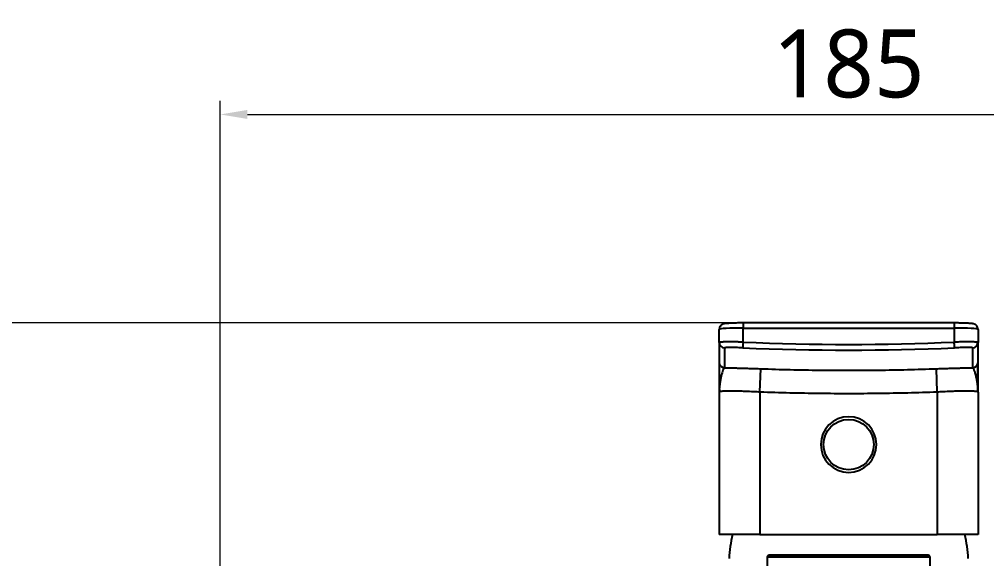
# Model space of a CAD drawing. Extents: x 1777 to 3131, y 3495 to 4487.
# Drawn here: x 1924.7 to 2067.1, y 3776.8 to 3856.3 of the extents above; entities that cross this region are included whole.
import ezdxf

# ---------------------------------------------------------------- set-up
doc = ezdxf.new("R2010")
doc.units = 0
doc.header["$LTSCALE"] = 30
doc.header["$MEASUREMENT"] = 0
doc.header["$PDMODE"] = 3
doc.header["$PDSIZE"] = -10
doc.layers.get('0').update_dxf_attribs({"linetype": 'CONTINUOUS'})
doc.layers.get('DEFPOINTS').update_dxf_attribs({"linetype": 'CONTINUOUS'})
doc.layers.add('\\M+5B3DF\\M+5B4E7\\M+5CFDF', color=3, linetype='CONTINUOUS', lineweight=9)
doc.styles.add('Daelim Dimension', font='NanumGothic.ttf')
doc.dimstyles.new('DEFAULT', dxfattribs={"dimscale": 2, "dimtxt": 2, "dimasz": 2, "dimexe": 0, "dimexo": 2, "dimgap": 1, "dimtad": 1, "dimdec": 1, "dimzin": 9, "dimdsep": 46, "dimtxsty": 'Daelim Dimension', "dimcen": 0.5, "dimclrd": 252, "dimclre": 252, "dimclrt": 3, "dimadec": 1, "dimazin": 0, "dimtfac": 1, "dimtdec": 1, "dimtix": 1, "dimtmove": 0, "dimatfit": 3, "dimfxl": 0, "dimtolj": 1, "dimtzin": 1, "dimlwd": 9, "dimlwe": 9, "dimarcsym": 0})

# ---------------------------------------------------------------- blocks, each defined once
blk = doc.blocks.new('*D35')
at = {"color": 5, "lineweight": 9, "ltscale": 0.5}
for p, q in [((2042.8, 3811.55), (1905.55, 3811.55)), ((1907.55, 3807.55), (1907.55, 3727.84)), ((2029.16, 3723.84), (1905.55, 3723.84))]:
    blk.add_line(p, q, dxfattribs=at)
at = {"color": 5, "ltscale": 0.5}
for points in [[(1906.89, 3807.55), (1908.22, 3807.55), (1907.55, 3811.55)], [(1906.89, 3727.84), (1908.22, 3727.84), (1907.55, 3723.84)]]:
    blk.add_solid(points, dxfattribs=at)
at = {"layer": 'DEFPOINTS', "color": 0, "ltscale": 0.5}
for p in [(2046.8, 3811.55), (1907.55, 3723.84), (2033.16, 3723.84)]:
    blk.add_point(p, dxfattribs=at)
at = {"color": 7, "ltscale": 0.5, "insert": (1900.11, 3767.69), "char_height": 10, "attachment_point": 5, "rotation": 90, "style": 'Daelim Dimension'}
blk.add_mtext('\\A1;89', dxfattribs=at)
blk = doc.blocks.new('*D1')
at = {"color": 5, "lineweight": 9, "ltscale": 0.5}
for p, q in [((1954.3, 3757.54), (1954.3, 3844.26)), ((2139.3, 3757.54), (2139.3, 3844.26)), ((1958.3, 3842.26), (2135.3, 3842.26))]:
    blk.add_line(p, q, dxfattribs=at)
at = {"color": 5, "ltscale": 0.5}
for points in [[(1958.3, 3842.93), (1958.3, 3841.59), (1954.3, 3842.26)], [(2135.3, 3842.93), (2135.3, 3841.59), (2139.3, 3842.26)]]:
    blk.add_solid(points, dxfattribs=at)
at = {"layer": 'DEFPOINTS', "color": 0, "ltscale": 0.5}
for p in [(2139.3, 3842.26), (1954.3, 3753.54), (2139.3, 3753.54)]:
    blk.add_point(p, dxfattribs=at)
at = {"color": 7, "ltscale": 0.5, "insert": (2046.8, 3849.7), "char_height": 10, "attachment_point": 5, "style": 'Daelim Dimension'}
blk.add_mtext('\\A1;185', dxfattribs=at)

msp = doc.modelspace()

# ---------------------------------------------------------------- linework, layer by layer
at = {"layer": '\\M+5B3DF\\M+5B4E7\\M+5CFDF', "color": 0, "lineweight": -3}
for p, q in [((2062.35, 3811.55), (2031.25, 3811.55)), ((2031.25, 3811.55), (2031.25, 3810.79)), ((2031.25, 3808.73), (2031.25, 3810.79)), ((2031.25, 3810.79), (2062.35, 3810.79)), ((2062.35, 3811.55), (2062.35, 3810.79)), ((2062.35, 3810.79), (2062.35, 3808.73)), ((2027.75, 3808.67), (2027.75, 3810.61)), ((2065.85, 3810.61), (2065.85, 3808.67)), ((2027.75, 3808.67), (2027.75, 3805.75)), ((2028.51, 3807.87), (2028.51, 3804.95)), ((2065.09, 3804.95), (2065.09, 3807.87)), ((2065.85, 3805.75), (2065.85, 3808.67)), ((2033.75, 3801.41), (2033.87, 3804.81)), ((2059.85, 3801.41), (2059.73, 3804.81)), ((2027.75, 3801.38), (2027.75, 3780.39)), ((2033.75, 3801.41), (2033.75, 3780.39)), ((2059.85, 3801.41), (2059.85, 3780.39)), ((2065.85, 3801.38), (2065.85, 3780.39)), ((2033.75, 3780.39), (2027.75, 3780.39)), ((2033.75, 3780.39), (2059.85, 3780.39)), ((2065.85, 3780.39), (2059.85, 3780.39)), ((2058.8, 3777.04), (2034.8, 3777.04)), ((2034.8, 3777.04), (2034.8, 3769.64)), ((2058.5, 3777.34), (2035.1, 3777.34)), ((2058.8, 3769.64), (2058.8, 3777.04))]:
    msp.add_line(p, q, dxfattribs=at)
at = {"layer": '\\M+5B3DF\\M+5B4E7\\M+5CFDF', "color": 0, "lineweight": -3, "extrusion": (0, 0, -1)}
msp.add_circle((-2046.8, 3793.64), 4.1, dxfattribs=at)
at = {"layer": '\\M+5B3DF\\M+5B4E7\\M+5CFDF', "color": 0, "lineweight": -3}
msp.add_circle((2046.8, 3793.64), 3.7, dxfattribs=at)
for centre, radius, start, end in [((2045.88, 3776.22), 16.69, 165.5438, 177.8789), ((2047.72, 3776.22), 16.69, 2.1211, 14.4562), ((2035.1, 3777.04), 0.3, 90, 180), ((2058.5, 3777.04), 0.3, 0, 90)]:
    msp.add_arc(centre, radius, start, end, dxfattribs=at)
for centre, major_axis, ratio, start_param, end_param in [((2031.25, 3810.61), (-3.5, 0), 0.051793, 4.712389, 6.283185), ((2062.35, 3810.61), (-3.5, 0), 0.051793, 3.141593, 4.712389), ((2028.55, 3808.67), (0.8, 0), 0.998658, 3.141593, 4.662002), ((2031.25, 3808.68), (-0.034, -0.799), 0.002223, 4.660621, 6.231417), ((2046.8, 4170.22), (363.15, 0), 0.998658, 4.669462, 4.755316), ((2046.8, 4170.26), (362.35, 0), 0.998658, 4.669462, 4.755316), ((2062.35, 3808.68), (0.034, -0.799), 0.002223, 0.051768, 1.622565), ((2065.05, 3808.67), (-0.8, 0), 0.998658, 1.621183, 3.141593), ((2028.55, 3805.75), (0.8, 0), 0.998658, 3.141593, 4.662003), ((2065.05, 3805.75), (-0.8, 0), 0.998658, 1.621183, 3.141592)]:
    msp.add_ellipse(centre, major_axis=major_axis, ratio=ratio, start_param=start_param, end_param=end_param, dxfattribs=at)
for points, knots in [([(2031.25, 3811.55), (2031.11, 3811.55), (2030.71, 3811.55), (2030.06, 3811.54), (2029.39, 3811.51), (2028.84, 3811.48), (2028.55, 3811.44), (2028.32, 3811.4), (2028.11, 3811.29), (2027.93, 3811.14), (2027.79, 3810.9), (2027.75, 3810.71), (2027.75, 3810.61)], [0, 0, 0, 0, 0.080859, 0.236166, 0.392373, 0.550355, 0.71545, 0.794116, 0.836866, 0.885292, 0.940094, 1, 1, 1, 1]), ([(2065.85, 3810.61), (2065.85, 3810.71), (2065.81, 3810.89), (2065.69, 3811.11), (2065.54, 3811.26), (2065.39, 3811.34), (2065.27, 3811.39), (2065.13, 3811.43), (2064.93, 3811.46), (2064.58, 3811.49), (2064, 3811.52), (2063.3, 3811.54), (2062.73, 3811.55), (2062.41, 3811.55), (2062.35, 3811.55)], [0, 0, 0, 0, 0.060808, 0.109314, 0.150853, 0.187751, 0.221998, 0.263554, 0.346202, 0.50636, 0.656919, 0.815218, 0.96287, 1, 1, 1, 1]), ([(2027.79, 3808.7), (2027.78, 3808.69), (2027.76, 3808.69), (2027.75, 3808.68), (2027.75, 3808.67)], [0, 0, 0, 0, 0.34142, 1, 1, 1, 1]), ([(2031.25, 3808.73), (2031.19, 3808.73), (2031.06, 3808.73), (2030.87, 3808.74), (2030.68, 3808.74), (2030.49, 3808.75), (2030.31, 3808.75), (2030.13, 3808.75), (2029.95, 3808.76), (2029.78, 3808.76), (2029.61, 3808.76), (2029.44, 3808.76), (2029.28, 3808.76), (2029.13, 3808.76), (2028.98, 3808.76), (2028.8, 3808.76), (2028.6, 3808.76), (2028.38, 3808.75), (2028.2, 3808.74), (2028.04, 3808.73), (2027.91, 3808.72), (2027.84, 3808.71), (2027.8, 3808.7), (2027.79, 3808.7)], [0, 0, 0, 0, 0.03847, 0.076968, 0.115478, 0.153984, 0.192479, 0.230968, 0.269457, 0.307949, 0.346445, 0.384943, 0.423443, 0.461944, 0.500445, 0.538948, 0.608188, 0.678129, 0.748775, 0.820121, 0.892167, 0.964934, 1, 1, 1, 1]), ([(2065.85, 3808.67), (2065.85, 3808.67), (2065.85, 3808.68), (2065.83, 3808.69), (2065.8, 3808.7), (2065.77, 3808.71), (2065.72, 3808.71), (2065.66, 3808.72), (2065.58, 3808.73), (2065.5, 3808.74), (2065.4, 3808.74), (2065.29, 3808.75), (2065.17, 3808.75), (2065.03, 3808.76), (2064.93, 3808.76), (2064.86, 3808.76), (2064.83, 3808.76), (2064.78, 3808.76), (2064.71, 3808.76), (2064.61, 3808.76), (2064.49, 3808.76), (2064.34, 3808.76), (2064.16, 3808.76), (2063.94, 3808.76), (2063.69, 3808.76), (2063.41, 3808.75), (2063.09, 3808.75), (2062.73, 3808.74), (2062.48, 3808.73), (2062.35, 3808.73)], [0, 0, 0, 0, 0.034347, 0.069214, 0.104587, 0.140448, 0.176792, 0.213622, 0.250944, 0.288762, 0.327075, 0.36588, 0.405177, 0.444966, 0.485246, 0.48791, 0.495822, 0.508982, 0.52739, 0.551044, 0.579945, 0.614093, 0.653487, 0.698126, 0.748007, 0.803132, 0.863516, 0.929167, 1, 1, 1, 1]), ([(2027.75, 3805.75), (2027.75, 3805.75), (2027.75, 3805.75), (2027.75, 3805.74), (2027.75, 3805.74), (2027.75, 3805.74), (2027.75, 3805.73), (2027.75, 3805.73), (2027.75, 3805.73), (2027.75, 3805.72), (2027.75, 3805.72), (2027.75, 3805.71), (2027.75, 3805.71), (2027.75, 3805.7), (2027.75, 3805.7), (2027.75, 3805.69), (2027.75, 3805.69), (2027.75, 3805.68), (2027.75, 3805.68), (2027.75, 3805.67), (2027.75, 3805.66), (2027.75, 3805.65), (2027.75, 3805.65), (2027.75, 3805.64), (2027.75, 3805.63), (2027.75, 3805.62), (2027.75, 3805.61), (2027.75, 3805.61), (2027.75, 3805.6), (2027.75, 3805.59), (2027.75, 3805.58), (2027.75, 3805.57), (2027.75, 3805.56), (2027.75, 3805.55), (2027.75, 3805.54), (2027.75, 3805.53), (2027.75, 3805.52), (2027.75, 3805.5), (2027.75, 3805.49), (2027.75, 3805.48), (2027.75, 3805.47), (2027.75, 3805.46), (2027.75, 3805.44), (2027.75, 3805.43), (2027.75, 3805.42), (2027.75, 3805.4), (2027.75, 3805.39), (2027.75, 3805.38), (2027.75, 3805.36), (2027.75, 3805.35), (2027.75, 3805.33), (2027.75, 3805.32), (2027.75, 3805.29), (2027.75, 3805.23), (2027.75, 3805.14), (2027.75, 3805.04), (2027.75, 3804.93), (2027.75, 3804.8), (2027.75, 3804.65), (2027.75, 3804.49), (2027.75, 3804.33), (2027.75, 3804.13), (2027.75, 3803.88), (2027.75, 3803.58), (2027.75, 3803.28), (2027.75, 3802.97), (2027.75, 3802.68), (2027.75, 3802.41), (2027.75, 3802.15), (2027.75, 3801.89), (2027.75, 3801.64), (2027.75, 3801.47), (2027.75, 3801.38)], [0, 0, 0, 0, 0.004524, 0.009057, 0.0136, 0.018153, 0.022716, 0.027289, 0.031872, 0.036464, 0.041067, 0.045679, 0.050301, 0.054932, 0.059573, 0.064224, 0.068885, 0.073555, 0.078235, 0.082924, 0.087622, 0.092331, 0.097048, 0.101775, 0.106511, 0.111257, 0.116011, 0.120775, 0.125548, 0.13033, 0.135121, 0.139921, 0.14473, 0.149548, 0.154375, 0.159211, 0.164056, 0.16891, 0.173773, 0.178645, 0.183527, 0.188417, 0.193316, 0.198225, 0.203142, 0.208069, 0.213005, 0.21795, 0.222903, 0.227866, 0.232838, 0.237819, 0.242809, 0.265704, 0.290984, 0.318637, 0.348655, 0.381026, 0.417525, 0.452537, 0.486068, 0.518131, 0.576203, 0.632522, 0.687115, 0.740009, 0.791229, 0.834694, 0.877289, 0.919028, 0.959927, 1, 1, 1, 1]), ([(2065.8, 3802.39), (2065.8, 3802.48), (2065.8, 3803.07), (2065.8, 3804.05), (2065.8, 3804.72), (2065.8, 3805)], [0, 0, 0, 0, 0.081673, 0.542163, 1, 1, 1, 1]), ([(2028.51, 3804.95), (2028.5, 3804.95), (2028.49, 3804.94), (2028.46, 3804.91), (2028.43, 3804.88), (2028.41, 3804.84), (2028.38, 3804.79), (2028.35, 3804.73), (2028.32, 3804.67), (2028.26, 3804.51), (2028.16, 3804.2), (2028.03, 3803.72), (2027.91, 3803.18), (2027.84, 3802.72), (2027.8, 3802.33), (2027.77, 3802.06), (2027.76, 3801.87), (2027.76, 3801.8)], [0, 0, 0, 0, 0.029497, 0.059543, 0.090094, 0.121107, 0.152536, 0.184342, 0.216485, 0.248928, 0.391051, 0.544626, 0.670447, 0.814731, 0.872708, 0.947795, 1, 1, 1, 1]), ([(2065.8, 3802.39), (2065.79, 3802.4), (2065.77, 3802.61), (2065.71, 3803.04), (2065.61, 3803.54), (2065.52, 3803.93), (2065.44, 3804.19), (2065.37, 3804.42), (2065.3, 3804.6), (2065.24, 3804.75), (2065.19, 3804.85), (2065.14, 3804.92), (2065.11, 3804.94), (2065.09, 3804.95)], [0, 0, 0, 0, 0.007826, 0.169538, 0.352726, 0.450807, 0.544086, 0.63375, 0.720163, 0.792678, 0.863723, 0.932954, 1, 1, 1, 1]), ([(2065.84, 3801.79), (2065.84, 3801.82), (2065.83, 3802.03), (2065.81, 3802.22), (2065.8, 3802.39)], [0, 0, 0, 0, 0.14752, 1, 1, 1, 1]), ([(2027.76, 3801.8), (2027.76, 3801.74), (2027.75, 3801.6), (2027.75, 3801.47), (2027.75, 3801.38)], [0, 0, 0, 0, 0.403313, 1, 1, 1, 1]), ([(2027.75, 3801.38), (2027.75, 3801.41), (2027.78, 3801.44), (2027.84, 3801.46), (2027.85, 3801.46)], [0, 0, 0, 0, 0.779276, 1, 1, 1, 1]), ([(2027.85, 3801.46), (2027.89, 3801.48), (2028.01, 3801.5), (2028.26, 3801.53), (2028.59, 3801.56), (2028.94, 3801.57), (2029.29, 3801.57), (2029.66, 3801.57), (2030.03, 3801.56), (2030.43, 3801.56), (2030.85, 3801.54), (2031.29, 3801.53), (2031.75, 3801.51), (2032.23, 3801.49), (2032.75, 3801.47), (2033.26, 3801.44), (2033.6, 3801.42), (2033.75, 3801.41)], [0, 0, 0, 0, 0.077727, 0.172537, 0.25677, 0.331728, 0.398507, 0.459513, 0.517811, 0.576805, 0.635947, 0.695001, 0.754414, 0.815018, 0.877588, 0.944638, 1, 1, 1, 1]), ([(2059.85, 3801.41), (2059.99, 3801.42), (2060.3, 3801.44), (2060.78, 3801.46), (2061.28, 3801.49), (2061.76, 3801.51), (2062.22, 3801.53), (2062.66, 3801.54), (2063.08, 3801.55), (2063.49, 3801.56), (2063.88, 3801.57), (2064.27, 3801.57), (2064.67, 3801.57), (2065.06, 3801.55), (2065.41, 3801.53), (2065.63, 3801.5), (2065.72, 3801.47), (2065.74, 3801.46)], [0, 0, 0, 0, 0.050069, 0.113087, 0.173961, 0.233541, 0.292642, 0.351804, 0.410878, 0.468952, 0.528891, 0.59515, 0.669166, 0.752002, 0.846811, 0.952055, 1, 1, 1, 1]), ([(2065.74, 3801.46), (2065.77, 3801.45), (2065.83, 3801.43), (2065.85, 3801.4), (2065.85, 3801.38)], [0, 0, 0, 0, 0.427405, 1, 1, 1, 1])]:
    msp.add_open_spline(points, degree=3, knots=knots, dxfattribs=at)
for points, degree in [([(2027.82, 3808.75), (2027.8, 3808.4)], 1), ([(2031.22, 3807.89), (2031.03, 3807.89), (2030.68, 3807.91), (2030.2, 3807.92), (2029.74, 3807.93), (2029.34, 3807.93), (2029.01, 3807.93), (2028.74, 3807.92), (2028.55, 3807.9), (2028.51, 3807.88), (2028.51, 3807.87)], 3), ([(2065.09, 3807.87), (2065.09, 3807.88), (2065.05, 3807.9), (2064.91, 3807.92), (2064.67, 3807.93), (2064.35, 3807.93), (2063.97, 3807.93), (2063.51, 3807.92), (2062.97, 3807.91), (2062.59, 3807.89), (2062.38, 3807.89)], 3), ([(2065.8, 3808.4), (2065.78, 3808.75)], 1), ([(2065.8, 3805), (2065.8, 3805.51), (2065.8, 3805.47)], 2), ([(2065.85, 3801.38), (2065.85, 3801.56), (2065.85, 3801.91), (2065.85, 3802.48), (2065.85, 3803.1), (2065.85, 3803.77), (2065.85, 3804.45), (2065.85, 3805.04), (2065.85, 3805.44), (2065.85, 3805.67), (2065.85, 3805.73), (2065.85, 3805.75)], 3), ([(2028.51, 3804.95), (2028.69, 3804.95), (2029.07, 3804.94), (2029.66, 3804.93), (2030.27, 3804.92), (2030.91, 3804.9), (2031.58, 3804.88), (2032.27, 3804.86), (2033.02, 3804.84), (2033.58, 3804.82), (2033.87, 3804.81)], 3), ([(2033.87, 3804.81), (2036.77, 3804.7), (2042.54, 3804.57), (2051.16, 3804.57), (2056.88, 3804.71), (2059.73, 3804.81)], 3), ([(2059.73, 3804.81), (2060, 3804.82), (2060.52, 3804.84), (2061.25, 3804.86), (2061.95, 3804.88), (2062.62, 3804.9), (2063.28, 3804.92), (2063.91, 3804.93), (2064.52, 3804.94), (2064.9, 3804.95), (2065.09, 3804.95)], 3), ([(2027.76, 3801.79), (2027.86, 3801.44)], 1), ([(2033.75, 3801.41), (2036.67, 3801.31), (2042.5, 3801.17), (2051.2, 3801.17), (2056.97, 3801.31), (2059.85, 3801.41)], 3), ([(2065.74, 3801.44), (2065.84, 3801.79)], 1)]:
    msp.add_open_spline(points, degree=degree, dxfattribs=at)

# ---------------------------------------------------------------- dimensions: what is measured, and where the dimension line sits
at = {"color": 5, "ltscale": 0.5}
dim = msp.add_linear_dim(base=(2139.3, 3842.26), p1=(1954.3, 3753.54), p2=(2139.3, 3753.54), dimstyle='DEFAULT', override={"dimtxt": 5, "dimexe": 1, "dimdec": 0, "dimclrd": 5, "dimclre": 5, "dimclrt": 7}, dxfattribs=at)
dim.commit()
dim.dimension.update_dxf_attribs({"geometry": '*D1', "text_midpoint": (2046.8, 3849.7)})
dim = msp.add_linear_dim(base=(1907.55, 3723.84), p1=(2046.8, 3811.55), p2=(2033.16, 3723.84), angle=90, text='89', dimstyle='DEFAULT', override={"dimtxt": 5, "dimexe": 1, "dimdec": 0, "dimclrd": 5, "dimclre": 5, "dimclrt": 7}, dxfattribs=at)
dim.commit()
dim.dimension.update_dxf_attribs({"geometry": '*D35', "text_midpoint": (1900.11, 3767.69)})

doc.saveas('drawing.dxf')
